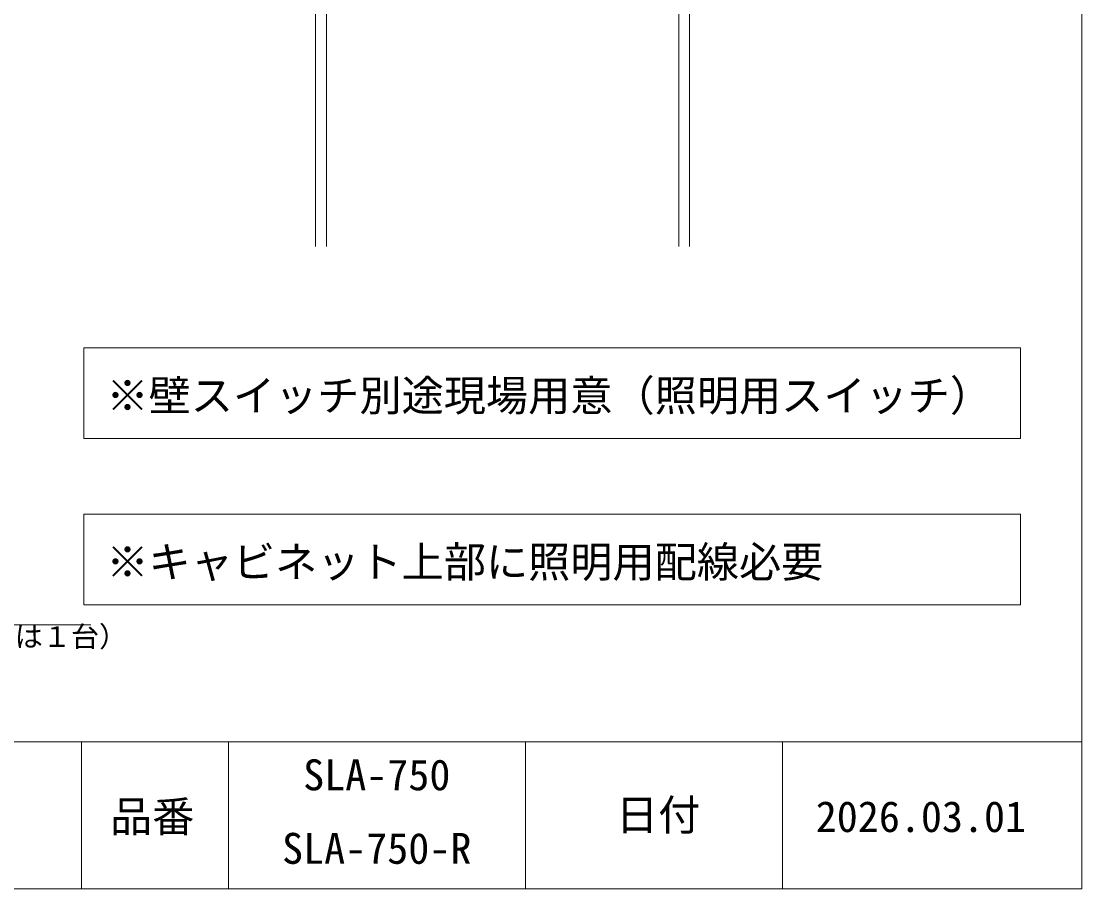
# Model space of a CAD drawing. Units: millimetres at full size, sheet at 1:8, with parts at other scales. Extents: x -1666 to 1665, y -1102 to 1102.
# Drawn here: x 458 to 1665, y -1102 to -115 of the extents above; entities that cross this region are included whole.
import ezdxf
from ezdxf.enums import TextEntityAlignment as Align

# ---------------------------------------------------------------- set-up
doc = ezdxf.new("R2010")
doc.units = ezdxf.units.MM
doc.header["$LTSCALE"] = 8
doc.layers.add('0-0_0', color=7, linetype='Continuous', lineweight=15)
doc.layers.add('1-0', color=7, linetype='Continuous', lineweight=15)
doc.styles.add('ＭＳ ゴシック', font='')
doc.styles.get('ＭＳ ゴシック').set_extended_font_data('MS Gothic')

msp = doc.modelspace()

# ---------------------------------------------------------------- linework, layer by layer
at = {"layer": '0-0_0'}
for p, q in [((529.273, -486.974), (529.273, -589.955)), ((529.273, -589.955), (1595.392, -589.955)), ((529.273, -676.307), (529.273, -779.288)), ((529.273, -779.288), (1595.392, -779.288)), ((-1665.838, -935.106), (1665.15, -935.106)), ((526.521, -935.106), (526.521, -1102.48)), ((1032.039, -935.106), (1032.039, -1102.48)), ((1324.58, -935.106), (1324.58, -1102.48))]:
    msp.add_line(p, q, dxfattribs=at)
at = {"layer": '0-0_0', "lineweight": 18}
msp.add_lwpolyline([(-1665.838, -1102.48), (1665.15, -1102.48), (1665.15, 1102.007), (-1665.838, 1102.007)], close=True, dxfattribs=at)
at = {"layer": '0-0_0'}
for points in [[(529.273, -486.974), (1595.392, -486.974), (1595.392, -589.955)], [(529.273, -676.307), (1595.392, -676.307), (1595.392, -779.288)], [(693.895, -1102.48), (693.895, -935.106), (693.895, -1102.48)]]:
    msp.add_lwpolyline(points, dxfattribs=at)
at = {"layer": '1-0'}
for p, q in [((792.901, 761.647), (792.901, -371.655)), ((1206.353, 761.647), (1206.353, -371.655)), ((805.401, 645.625), (805.401, -371.655)), ((1218.853, 645.625), (1218.853, -371.655))]:
    msp.add_line(p, q, dxfattribs=at)
at = {"layer": '1-0', "color": 5, "lineweight": 13}
msp.add_lwpolyline([(2.706, -802.251), (274.035, -802.251), (537.158, -802.251)], dxfattribs=at)

# ---------------------------------------------------------------- texts
at = {"layer": '0-0_0', "style": 'ＭＳ ゴシック'}
for s, p in [('※壁スイッチ別途現場用意（照明用スイッチ）', (555.022, -569.318)), ('※キャビネット上部に照明用配線必要', (555.022, -758.651)), ('SLA-750', (778.967, -1000.949)), ('品番', (559.144, -1048.46)), ('日付', (1135.033, -1046.566)), ('2026.03.01', (1362.358, -1048.46)), ('SLA-750-R', (754.967, -1084.637))]:
    msp.add_text(s, height=35.19, dxfattribs=at).set_placement(p, align=Align.BOTTOM_LEFT)
at = {"layer": '1-0', "style": 'ＭＳ ゴシック'}
msp.add_text('左右どちらかに設置（設置台数は１台）', height=23.46, dxfattribs=at).set_placement((2.706, -834.251), align=Align.BOTTOM_LEFT)

doc.saveas('drawing.dxf')
